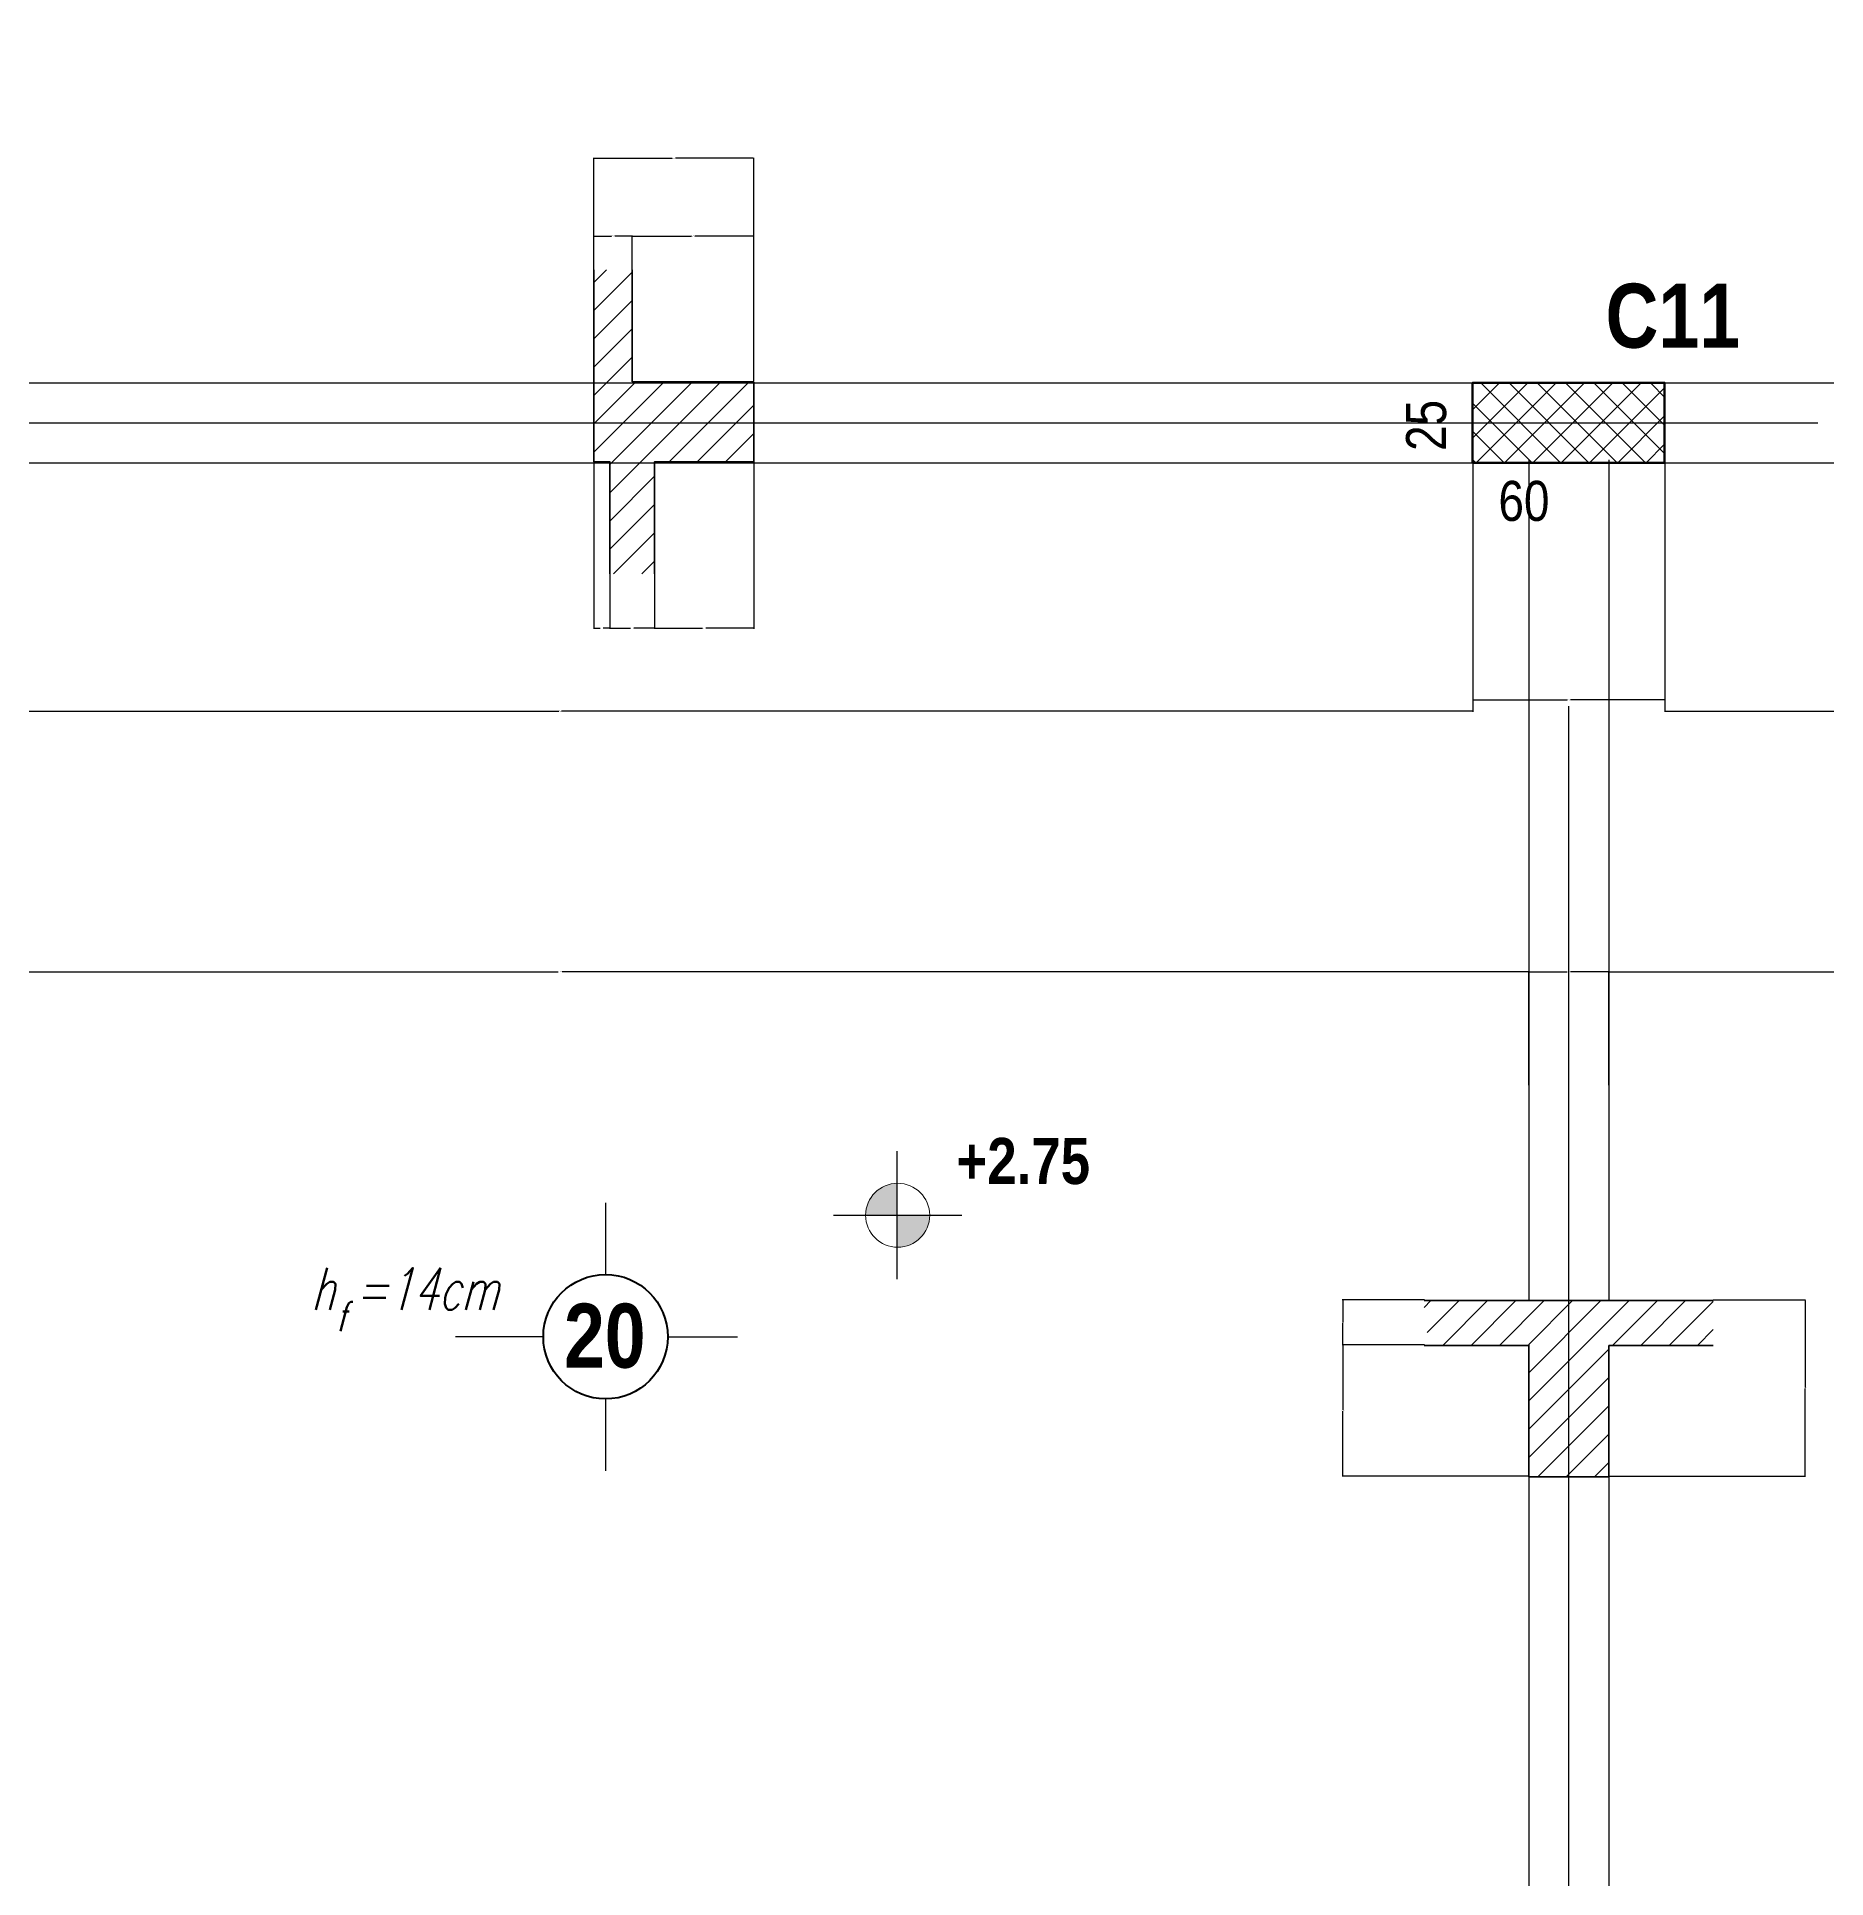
# Model space of a CAD drawing. Header units: millimetres. Extents: x 62 to 4126, y 148 to 2776.
# Drawn here: x 2747 to 3306, y 724 to 1299 of the extents above; entities that cross this region are included whole.
import ezdxf

# ---------------------------------------------------------------- set-up
doc = ezdxf.new("R2010")
doc.units = ezdxf.units.MM
doc.linetypes.add('DASHDOT', pattern=[25.4, 12.7, -6.35, 0, -6.35])
doc.linetypes.add('Solid Line copy-002', pattern=[1150, 5, -278.333333, 595, -271.666667])
for name, color, linetype, lineweight in [('! Plochi sech', 210, 'Continuous', 25), ('!Column', 10, 'Continuous', 50), ('!Dimension', 70, 'Continuous', 25), ('!Hatch', 70, 'Continuous', 25), ('035', 30, 'Continuous', 30), ('Osi', 70, 'DASHDOT', 25)]:
    doc.layers.add(name, color=color, linetype=linetype, lineweight=lineweight)
doc.layers.add('text', color=7, linetype='Continuous')
doc.styles.add('GENERATED_STYLE_3', font='ARIALNB.TTF')
doc.styles.get("Standard").update_dxf_attribs({"font": 'arial.ttf'})
doc.styles.add('АRM_nadpis', font='simplex.shx', dxfattribs={"width": 0.7, "oblique": 15})
doc.dimstyles.get("Standard").update_dxf_attribs({"dimtxt": 2.5, "dimasz": 2.5, "dimexe": 1.25, "dimexo": 0.625, "dimtad": 1, "dimtxsty": 'Standard', "dimcen": 2.5, "dimazin": 3, "dimtfac": 1, "dimtmove": 0, "dimatfit": 3})

# ---------------------------------------------------------------- blocks, each defined once
blk = doc.blocks.new('*D2316')
at = {"layer": '! Plochi sech', "color": 0, "lineweight": -2}
for p, q in [((2920.91, 1191.22), (2920.91, 1236.63)), ((2932.91, 1226.22), (2932.91, 1236.63)), ((2921.09, 1236.45), (2926.38, 1236.45)), ((2932.73, 1236.45), (2927.43, 1236.45))]:
    blk.add_line(p, q, dxfattribs=at)
at = {"layer": '! Plochi sech', "color": 0}
for points in [[(2921.09, 1236.48), (2921.09, 1236.42), (2920.91, 1236.45)], [(2932.73, 1236.42), (2932.73, 1236.48), (2932.91, 1236.45)]]:
    blk.add_solid(points, dxfattribs=at)
at = {"layer": 'Defpoints', "color": 0}
for p in [(2932.91, 1236.45), (2932.91, 1226.16), (2920.91, 1191.16)]:
    blk.add_point(p, dxfattribs=at)
at = {"layer": '! Plochi sech', "color": 0, "insert": (2926.91, 1236.45), "char_height": 0.18, "attachment_point": 5}
blk.add_mtext('\\A1;12.0000', dxfattribs=at)
blk = doc.blocks.new('*D2317')
at = {"layer": '! Plochi sech', "color": 0, "lineweight": -2}
for p, q in [((2920.91, 1191.22), (2920.91, 1260.93)), ((2921.09, 1260.75), (2945.37, 1260.75)), ((2970.73, 1260.75), (2946.44, 1260.75)), ((2970.91, 1191.22), (2970.91, 1260.93))]:
    blk.add_line(p, q, dxfattribs=at)
at = {"layer": '! Plochi sech', "color": 0}
for points in [[(2921.09, 1260.78), (2921.09, 1260.72), (2920.91, 1260.75)], [(2970.73, 1260.72), (2970.73, 1260.78), (2970.91, 1260.75)]]:
    blk.add_solid(points, dxfattribs=at)
at = {"layer": 'Defpoints', "color": 0}
for p in [(2970.91, 1260.75), (2920.91, 1191.16), (2970.91, 1191.16)]:
    blk.add_point(p, dxfattribs=at)
at = {"layer": '! Plochi sech', "color": 0, "insert": (2945.91, 1260.75), "char_height": 0.18, "attachment_point": 5}
blk.add_mtext('\\A1;50.0000', dxfattribs=at)
blk = doc.blocks.new('*D2318')
at = {"layer": '! Plochi sech', "color": 0, "lineweight": -2}
for p, q in [((2920.91, 1166.1), (2920.91, 1113.81)), ((2925.91, 1166.1), (2925.91, 1113.81)), ((2921.09, 1113.99), (2922.94, 1113.99)), ((2925.73, 1113.99), (2923.87, 1113.99))]:
    blk.add_line(p, q, dxfattribs=at)
at = {"layer": '! Plochi sech', "color": 0}
for points in [[(2921.09, 1114.02), (2921.09, 1113.96), (2920.91, 1113.99)], [(2925.73, 1113.96), (2925.73, 1114.02), (2925.91, 1113.99)]]:
    blk.add_solid(points, dxfattribs=at)
at = {"layer": 'Defpoints', "color": 0}
for p in [(2920.91, 1166.16), (2925.91, 1166.16), (2925.91, 1113.99)]:
    blk.add_point(p, dxfattribs=at)
at = {"layer": '! Plochi sech', "color": 0, "insert": (2923.41, 1113.99), "char_height": 0.18, "attachment_point": 5}
blk.add_mtext('\\A1;5.0000', dxfattribs=at)
blk = doc.blocks.new('*D2319')
at = {"layer": '! Plochi sech', "color": 0, "lineweight": -2}
for p, q in [((2925.91, 1166.1), (2925.91, 1113.81)), ((2939.91, 1166.1), (2939.91, 1113.81)), ((2926.09, 1113.99), (2932.38, 1113.99)), ((2939.73, 1113.99), (2933.43, 1113.99))]:
    blk.add_line(p, q, dxfattribs=at)
at = {"layer": '! Plochi sech', "color": 0}
for points in [[(2926.09, 1114.02), (2926.09, 1113.96), (2925.91, 1113.99)], [(2939.73, 1113.96), (2939.73, 1114.02), (2939.91, 1113.99)]]:
    blk.add_solid(points, dxfattribs=at)
at = {"layer": 'Defpoints', "color": 0}
for p in [(2925.91, 1166.16), (2939.91, 1166.16), (2939.91, 1113.99)]:
    blk.add_point(p, dxfattribs=at)
at = {"layer": '! Plochi sech', "color": 0, "insert": (2932.91, 1113.99), "char_height": 0.18, "attachment_point": 5}
blk.add_mtext('\\A1;14.0000', dxfattribs=at)
blk = doc.blocks.new('*D2320')
at = {"layer": '! Plochi sech', "color": 0, "lineweight": -2}
for p, q in [((2939.91, 1166.1), (2939.91, 1113.81)), ((2970.91, 1166.1), (2970.91, 1113.81)), ((2940.09, 1113.99), (2954.87, 1113.99)), ((2970.73, 1113.99), (2955.94, 1113.99))]:
    blk.add_line(p, q, dxfattribs=at)
at = {"layer": '! Plochi sech', "color": 0}
for points in [[(2940.09, 1114.02), (2940.09, 1113.96), (2939.91, 1113.99)], [(2970.73, 1113.96), (2970.73, 1114.02), (2970.91, 1113.99)]]:
    blk.add_solid(points, dxfattribs=at)
at = {"layer": 'Defpoints', "color": 0}
for p in [(2939.91, 1166.16), (2970.91, 1166.16), (2970.91, 1113.99)]:
    blk.add_point(p, dxfattribs=at)
at = {"layer": '! Plochi sech', "color": 0, "insert": (2955.41, 1113.99), "char_height": 0.18, "attachment_point": 5}
blk.add_mtext('\\A1;31.0000', dxfattribs=at)
blk = doc.blocks.new('*D2321')
at = {"layer": '! Plochi sech', "color": 0, "lineweight": -2}
for p, q in [((2932.91, 1191.22), (2932.91, 1236.63)), ((2970.91, 1191.22), (2970.91, 1236.63)), ((2933.09, 1236.45), (2951.37, 1236.45)), ((2970.73, 1236.45), (2952.44, 1236.45))]:
    blk.add_line(p, q, dxfattribs=at)
at = {"layer": '! Plochi sech', "color": 0}
for points in [[(2933.09, 1236.48), (2933.09, 1236.42), (2932.91, 1236.45)], [(2970.73, 1236.42), (2970.73, 1236.48), (2970.91, 1236.45)]]:
    blk.add_solid(points, dxfattribs=at)
at = {"layer": 'Defpoints', "color": 0}
for p in [(2970.91, 1236.45), (2932.91, 1191.16), (2970.91, 1191.16)]:
    blk.add_point(p, dxfattribs=at)
at = {"layer": '! Plochi sech', "color": 0, "insert": (2951.91, 1236.45), "char_height": 0.18, "attachment_point": 5}
blk.add_mtext('\\A1;38.0000', dxfattribs=at)
blk = doc.blocks.new('*D2375')
at = {"layer": '!Dimension', "color": 0, "lineweight": -2}
for p, q in [((2625.41, 1166.1), (2625.41, 1087.91)), ((3195.41, 1166.6), (3195.41, 1087.91))]:
    blk.add_line(p, q, dxfattribs=at)
at = {"layer": '!Dimension', "color": 0, "linetype": 'Continuous', "lineweight": -2}
for p, q in [((2625.59, 1088.09), (2910.01, 1088.09)), ((3195.23, 1088.09), (2910.8, 1088.09))]:
    blk.add_line(p, q, dxfattribs=at)
at = {"layer": '!Dimension', "color": 0}
for points in [[(2625.59, 1088.12), (2625.59, 1088.06), (2625.41, 1088.09)], [(3195.23, 1088.06), (3195.23, 1088.12), (3195.41, 1088.09)]]:
    blk.add_solid(points, dxfattribs=at)
at = {"layer": 'Defpoints', "color": 0}
for p in [(2625.41, 1166.16), (3195.41, 1166.66), (3195.41, 1088.09)]:
    blk.add_point(p, dxfattribs=at)
at = {"layer": '!Dimension', "color": 0, "insert": (2910.41, 1088.09), "char_height": 0.18, "attachment_point": 5}
blk.add_mtext('\\A1;570.0', dxfattribs=at)
blk = doc.blocks.new('*D2376')
at = {"layer": '!Dimension', "color": 0, "lineweight": -2}
for p, q in [((3195.41, 1166.1), (3195.41, 1091.41)), ((3255.41, 1166.1), (3255.41, 1091.41)), ((3195.59, 1091.59), (3224.87, 1091.59)), ((3255.23, 1091.59), (3225.94, 1091.59))]:
    blk.add_line(p, q, dxfattribs=at)
at = {"layer": '!Dimension', "color": 0}
for points in [[(3195.59, 1091.62), (3195.59, 1091.56), (3195.41, 1091.59)], [(3255.23, 1091.56), (3255.23, 1091.62), (3255.41, 1091.59)]]:
    blk.add_solid(points, dxfattribs=at)
at = {"layer": 'Defpoints', "color": 0}
for p in [(3195.41, 1166.16), (3255.41, 1166.16), (3255.41, 1091.59)]:
    blk.add_point(p, dxfattribs=at)
at = {"layer": '!Dimension', "color": 0, "insert": (3225.41, 1091.59), "char_height": 0.18, "attachment_point": 5}
blk.add_mtext('\\A1;60.0000', dxfattribs=at)
blk = doc.blocks.new('*D2377')
at = {"layer": '!Dimension', "color": 0, "lineweight": -2}
for p, q in [((3255.41, 1166.1), (3255.41, 1087.91)), ((3538.91, 1166.1), (3538.91, 1087.91))]:
    blk.add_line(p, q, dxfattribs=at)
at = {"layer": '!Dimension', "color": 0, "linetype": 'Continuous', "lineweight": -2}
for p, q in [((3255.59, 1088.09), (3396.76, 1088.09)), ((3538.73, 1088.09), (3397.55, 1088.09))]:
    blk.add_line(p, q, dxfattribs=at)
at = {"layer": '!Dimension', "color": 0}
for points in [[(3255.59, 1088.12), (3255.59, 1088.06), (3255.41, 1088.09)], [(3538.73, 1088.06), (3538.73, 1088.12), (3538.91, 1088.09)]]:
    blk.add_solid(points, dxfattribs=at)
at = {"layer": 'Defpoints', "color": 0}
for p in [(3255.41, 1166.16), (3538.91, 1166.16), (3538.91, 1088.09)]:
    blk.add_point(p, dxfattribs=at)
at = {"layer": '!Dimension', "color": 0, "insert": (3397.16, 1088.09), "char_height": 0.18, "attachment_point": 5}
blk.add_mtext('\\A1;283.5', dxfattribs=at)
blk = doc.blocks.new('*D2490')
at = {"layer": '!Dimension', "color": 0, "lineweight": -2}
for p, q in [((2607.91, 970.22), (2607.91, 1006.84)), ((2608.09, 1006.66), (2909.8, 1006.66)), ((3212.73, 1006.66), (2911.01, 1006.66)), ((3212.91, 971.22), (3212.91, 1006.84))]:
    blk.add_line(p, q, dxfattribs=at)
at = {"layer": '!Dimension', "color": 0}
for points in [[(2608.09, 1006.69), (2608.09, 1006.63), (2607.91, 1006.66)], [(3212.73, 1006.63), (3212.73, 1006.69), (3212.91, 1006.66)]]:
    blk.add_solid(points, dxfattribs=at)
at = {"layer": 'Defpoints', "color": 0}
for p in [(3212.91, 1006.66), (2607.91, 970.16), (3212.91, 971.16)]:
    blk.add_point(p, dxfattribs=at)
at = {"layer": '!Dimension', "color": 0, "insert": (2910.41, 1006.66), "char_height": 0.18, "attachment_point": 5}
blk.add_mtext('\\A1;605.0000', dxfattribs=at)
blk = doc.blocks.new('*D2491')
at = {"layer": '!Dimension', "color": 0, "lineweight": -2}
for p, q in [((3237.91, 971.22), (3237.91, 1006.84)), ((3238.09, 1006.66), (3539.8, 1006.66)), ((3842.73, 1006.66), (3541.01, 1006.66)), ((3842.91, 966.72), (3842.91, 1006.84))]:
    blk.add_line(p, q, dxfattribs=at)
at = {"layer": '!Dimension', "color": 0}
for points in [[(3238.09, 1006.69), (3238.09, 1006.63), (3237.91, 1006.66)], [(3842.73, 1006.63), (3842.73, 1006.69), (3842.91, 1006.66)]]:
    blk.add_solid(points, dxfattribs=at)
at = {"layer": 'Defpoints', "color": 0}
for p in [(3842.91, 1006.66), (3237.91, 971.16), (3842.91, 966.66)]:
    blk.add_point(p, dxfattribs=at)
at = {"layer": '!Dimension', "color": 0, "insert": (3540.41, 1006.66), "char_height": 0.18, "attachment_point": 5}
blk.add_mtext('\\A1;605.0000', dxfattribs=at)
blk = doc.blocks.new('*D2495')
at = {"color": 0, "linetype": 'Continuous', "lineweight": -2}
for p, q in [((3180.34, 904.16), (3154.69, 904.16)), ((3154.87, 903.98), (3154.87, 897.34)), ((3154.87, 890.34), (3154.87, 896.98)), ((3180.34, 890.16), (3154.69, 890.16))]:
    blk.add_line(p, q, dxfattribs=at)
at = {"color": 0}
for points in [[(3154.9, 903.98), (3154.84, 903.98), (3154.87, 904.16)], [(3154.84, 890.34), (3154.9, 890.34), (3154.87, 890.16)]]:
    blk.add_solid(points, dxfattribs=at)
at = {"layer": 'Defpoints', "color": 0}
for p in [(3154.87, 904.16), (3180.41, 904.16), (3180.41, 890.16)]:
    blk.add_point(p, dxfattribs=at)
at = {"color": 0, "lineweight": 25, "insert": (3154.87, 897.16), "char_height": 0.18, "attachment_point": 5}
blk.add_mtext('\\A1;14.0000', dxfattribs=at)
blk = doc.blocks.new('*D2496')
at = {"color": 0, "linetype": 'Continuous', "lineweight": -2}
for p, q in [((3180.34, 890.16), (3154.69, 890.16)), ((3154.87, 889.98), (3154.87, 869.84)), ((3154.87, 849.34), (3154.87, 869.48)), ((3212.84, 849.16), (3154.69, 849.16))]:
    blk.add_line(p, q, dxfattribs=at)
at = {"color": 0}
for points in [[(3154.9, 889.98), (3154.84, 889.98), (3154.87, 890.16)], [(3154.84, 849.34), (3154.9, 849.34), (3154.87, 849.16)]]:
    blk.add_solid(points, dxfattribs=at)
at = {"layer": 'Defpoints', "color": 0}
for p in [(3154.87, 890.16), (3180.41, 890.16), (3212.91, 849.16)]:
    blk.add_point(p, dxfattribs=at)
at = {"color": 0, "lineweight": 25, "insert": (3154.87, 869.66), "char_height": 0.18, "attachment_point": 5}
blk.add_mtext('\\A1;41.0000', dxfattribs=at)
blk = doc.blocks.new('*D2497')
at = {"color": 0, "linetype": 'Continuous', "lineweight": -2}
for p, q in [((3270.47, 904.16), (3299.39, 904.16)), ((3299.21, 903.98), (3299.21, 876.84)), ((3299.21, 849.34), (3299.21, 876.48)), ((3237.97, 849.16), (3299.39, 849.16))]:
    blk.add_line(p, q, dxfattribs=at)
at = {"color": 0}
for points in [[(3299.24, 903.98), (3299.18, 903.98), (3299.21, 904.16)], [(3299.18, 849.34), (3299.24, 849.34), (3299.21, 849.16)]]:
    blk.add_solid(points, dxfattribs=at)
at = {"layer": 'Defpoints', "color": 0}
for p in [(3270.41, 904.16), (3299.21, 904.16), (3237.91, 849.16)]:
    blk.add_point(p, dxfattribs=at)
at = {"color": 0, "lineweight": 25, "insert": (3299.21, 876.66), "char_height": 0.18, "attachment_point": 5}
blk.add_mtext('\\A1;55.0000', dxfattribs=at)
blk = doc.blocks.new('*D2500')
at = {"layer": '!Dimension', "color": 0, "lineweight": -2}
for p, q in [((2625.41, 1166.1), (2625.41, 1087.91)), ((3195.41, 1166.1), (3195.41, 1087.91))]:
    blk.add_line(p, q, dxfattribs=at)
at = {"layer": '!Dimension', "color": 0, "linetype": 'Continuous', "lineweight": -2}
for p, q in [((2625.59, 1088.09), (2910.01, 1088.09)), ((3195.23, 1088.09), (2910.8, 1088.09))]:
    blk.add_line(p, q, dxfattribs=at)
at = {"layer": '!Dimension', "color": 0}
for points in [[(2625.59, 1088.12), (2625.59, 1088.06), (2625.41, 1088.09)], [(3195.23, 1088.06), (3195.23, 1088.12), (3195.41, 1088.09)]]:
    blk.add_solid(points, dxfattribs=at)
at = {"layer": 'Defpoints', "color": 0}
for p in [(2625.41, 1166.16), (3195.41, 1166.16), (3195.41, 1088.09)]:
    blk.add_point(p, dxfattribs=at)
at = {"layer": '!Dimension', "color": 0, "insert": (2910.41, 1088.09), "char_height": 0.18, "attachment_point": 5}
blk.add_mtext('\\A1;570.0', dxfattribs=at)
blk = doc.blocks.new('*D2501')
at = {"layer": '!Dimension', "color": 0, "lineweight": -2}
for p, q in [((3255.41, 1166.1), (3255.41, 1087.91)), ((3538.91, 1166.1), (3538.91, 1087.91))]:
    blk.add_line(p, q, dxfattribs=at)
at = {"layer": '!Dimension', "color": 0, "linetype": 'Continuous', "lineweight": -2}
for p, q in [((3255.59, 1088.09), (3396.76, 1088.09)), ((3538.73, 1088.09), (3397.55, 1088.09))]:
    blk.add_line(p, q, dxfattribs=at)
at = {"layer": '!Dimension', "color": 0}
for points in [[(3255.59, 1088.12), (3255.59, 1088.06), (3255.41, 1088.09)], [(3538.73, 1088.06), (3538.73, 1088.12), (3538.91, 1088.09)]]:
    blk.add_solid(points, dxfattribs=at)
at = {"layer": 'Defpoints', "color": 0}
for p in [(3255.41, 1166.16), (3538.91, 1166.16), (3538.91, 1088.09)]:
    blk.add_point(p, dxfattribs=at)
at = {"layer": '!Dimension', "color": 0, "insert": (3397.16, 1088.09), "char_height": 0.18, "attachment_point": 5}
blk.add_mtext('\\A1;283.5', dxfattribs=at)
blk = doc.blocks.new('*D2503')
at = {"layer": '!Dimension', "color": 0, "lineweight": -2}
for p, q in [((3212.91, 1006.72), (3212.91, 1006.84)), ((3213.09, 1006.66), (3224.87, 1006.66)), ((3237.73, 1006.66), (3225.94, 1006.66)), ((3237.91, 1006.72), (3237.91, 1006.84))]:
    blk.add_line(p, q, dxfattribs=at)
at = {"layer": '!Dimension', "color": 0}
for points in [[(3213.09, 1006.69), (3213.09, 1006.63), (3212.91, 1006.66)], [(3237.73, 1006.63), (3237.73, 1006.69), (3237.91, 1006.66)]]:
    blk.add_solid(points, dxfattribs=at)
at = {"layer": 'Defpoints', "color": 0}
for p in [(3212.91, 1006.66), (3237.91, 1006.66), (3237.91, 1006.66)]:
    blk.add_point(p, dxfattribs=at)
at = {"layer": '!Dimension', "color": 0, "insert": (3225.41, 1006.66), "char_height": 0.18, "attachment_point": 5}
blk.add_mtext('\\A1;25.0000', dxfattribs=at)

msp = doc.modelspace()

# ---------------------------------------------------------------- hatches: boundary and pattern name
at = {"layer": '!Hatch'}
h = msp.add_hatch(dxfattribs=at)
h.set_pattern_fill('ANSI37', color=256, scale=50)
h.set_pattern_definition([(45, (-894824.752, -493460.0694), (-4.419417382, 4.419417382), []), (135, (-894824.752, -493460.0694), (-4.419417382, -4.419417382), [])])
h.paths.add_polyline_path([(3255.356, 1177.636), (3255.356, 1190.281), (3195.356, 1190.281), (3195.356, 1177.624)])
h.paths.add_polyline_path([(3195.356, 1165.637), (3255.356, 1165.637), (3255.356, 1177.636), (3195.356, 1177.624)])
at = {"linetype": 'Continuous', "lineweight": 20}
h = msp.add_hatch(dxfattribs=at)
h.set_pattern_fill('ANSI31', scale=50, style=0)
h.set_pattern_definition([(45, (-880738.9196, -482869.461), (-4.419417382, 4.419417382), [])])
h.paths.add_polyline_path([(2932.913, 1225.939), (2920.913, 1225.939), (2920.913, 1190.939), (2920.913, 1190.939), (2920.913, 1165.939), (2970.913, 1165.939), (2970.913, 1190.939), (2932.913, 1190.939)])
h.paths.add_polyline_path([(2970.913, 1165.939), (2925.913, 1165.939), (2925.913, 1130.939), (2939.913, 1130.939), (2939.913, 1165.939), (2970.913, 1165.939)])
h = msp.add_hatch(color=7, dxfattribs=at)
h.paths.add_polyline_path([(3005.806, 930.621), (3015.806, 930.621), (3015.806, 940.621, 0.4142136)])
h.paths.add_polyline_path([(3015.806, 930.621), (3015.806, 920.621, 0.4142136), (3025.806, 930.621)])

# ---------------------------------------------------------------- linework, layer by layer
at = {"layer": '!Column'}
msp.add_lwpolyline([(3195.356, 1165.637), (3255.356, 1165.637), (3255.356, 1190.637), (3195.356, 1190.637)], close=True, dxfattribs=at)
at = {"color": 3, "linetype": 'Continuous', "lineweight": 35}
for p, q in [((2920.913, 1190.939), (2920.913, 1225.939)), ((2932.913, 1190.939), (2932.913, 1225.939)), ((2920.913, 1165.939), (2920.913, 1190.939)), ((2920.913, 1190.939), (2920.913, 1190.939)), ((2970.913, 1190.939), (2932.913, 1190.939)), ((2970.913, 1165.939), (2970.913, 1190.939)), ((2920.913, 1165.939), (2925.913, 1165.939)), ((2925.913, 1130.939), (2925.913, 1165.939)), ((2939.913, 1130.939), (2939.913, 1165.939)), ((2970.913, 1165.939), (2939.913, 1165.939)), ((3180.285, 903.951), (3270.542, 903.951)), ((3180.285, 889.951), (3212.913, 889.951)), ((3212.913, 889.951), (3212.913, 848.951)), ((3237.913, 889.951), (3270.542, 889.951)), ((3237.913, 889.951), (3237.913, 848.951)), ((3212.913, 848.951), (3237.913, 848.951))]:
    msp.add_line(p, q, dxfattribs=at)
at = {"color": 7, "linetype": 'Continuous', "lineweight": 25}
for p, q in [((3015.643, 910.621), (3015.643, 950.621)), ((2995.806, 930.621), (3035.806, 930.621)), ((3180.285, 901.86), (3182.376, 903.951)), ((3181.215, 893.951), (3191.215, 903.951)), ((3186.053, 889.951), (3200.053, 903.951)), ((3194.892, 889.951), (3208.892, 903.951)), ((3203.731, 889.951), (3217.731, 903.951)), ((3212.913, 890.294), (3226.57, 903.951)), ((3212.913, 881.456), (3235.409, 903.951)), ((3212.913, 872.617), (3244.248, 903.951)), ((3239.086, 889.951), (3253.086, 903.951)), ((3247.925, 889.951), (3261.925, 903.951)), ((3256.764, 889.951), (3270.542, 903.729)), ((3265.603, 889.951), (3270.542, 894.89)), ((3212.913, 863.778), (3237.913, 888.778)), ((3212.913, 854.939), (3237.913, 879.939)), ((3215.764, 848.951), (3237.913, 871.1)), ((3224.603, 848.951), (3237.913, 862.261)), ((3233.442, 848.951), (3237.913, 853.423))]:
    msp.add_line(p, q, dxfattribs=at)
at = {"color": 4, "linetype": 'Continuous', "lineweight": 25}
for p, q in [((2924.574, 934.552), (2924.574, 912.118)), ((2905.14, 892.685), (2877.706, 892.685)), ((2944.007, 892.685), (2965.83, 892.685)), ((2924.574, 873.251), (2924.574, 850.817))]:
    msp.add_line(p, q, dxfattribs=at)
at = {"color": 7, "linetype": 'Continuous', "lineweight": 20}
msp.add_circle((3015.806, 930.621), 10, dxfattribs=at)
at = {"color": 4, "linetype": 'Continuous', "lineweight": 40}
msp.add_circle((2924.574, 892.685), 19.433, dxfattribs=at)
at = {"layer": '035'}
for p, q in [((1952.913, 1190.637), (3538.913, 1190.637)), ((1977.913, 1165.637), (3538.913, 1165.637)), ((3212.913, 1166.52), (3212.913, 903.951)), ((3237.913, 1166.52), (3237.913, 903.951)), ((3212.913, 890.294), (3212.913, 610.637)), ((3237.913, 889.951), (3237.913, 610.637))]:
    msp.add_line(p, q, dxfattribs=at)
at = {"layer": 'Osi', "linetype": 'Solid Line copy-002', "lineweight": 25}
for p, q in [((3225.413, 211.257), (3225.413, 2654.348)), ((124.878, 1178.137), (4062.963, 1178.137))]:
    msp.add_line(p, q, dxfattribs=at)

# ---------------------------------------------------------------- texts
at = {"layer": 'text', "style": 'АRM_nadpis', "oblique": 15, "width": 0.7}
for s, height, p in [('h =14cm', 13.122, (2832.54, 901.036)), ('f', 9.185, (2840.377, 894.427))]:
    msp.add_text(s, height=height, dxfattribs=at).set_placement(p)
at = {"layer": 'text', "color": 6, "linetype": 'Continuous', "lineweight": 5, "attachment_point": 2, "style": 'GENERATED_STYLE_3'}
for s, insert, char_height in [('C11', (3257.896, 1221.589), 20), ('{\\fArial Narrow|b0|i0|c204|p34;60}', (3211.421, 1159.993), 12.5), ('+2.75', (3055.038, 954.774), 14.4)]:
    msp.add_mtext(s, dxfattribs=dict(at, insert=insert, char_height=char_height))
at = {"layer": 'text', "color": 6, "linetype": 'Continuous', "lineweight": 5, "insert": (3174.604, 1177.326), "char_height": 12.5, "attachment_point": 2, "rotation": 90, "style": 'GENERATED_STYLE_3'}
msp.add_mtext('{\\fArial Narrow|b0|i0|c204|p34;25}', dxfattribs=at)
at = {"layer": 'text', "color": 4, "linetype": 'Continuous', "lineweight": 5, "insert": (2924.33, 903.014), "char_height": 20, "attachment_point": 2, "style": 'GENERATED_STYLE_3'}
msp.add_mtext('20', dxfattribs=at)

# ---------------------------------------------------------------- dimensions: what is measured, and where the dimension line sits
at = {"layer": '! Plochi sech'}
for base, p1, p2, picture, middle in [((2970.905, 1260.752), (2920.905, 1191.16), (2970.905, 1191.16), '*D2317', (2945.905, 1260.752)), ((2932.905, 1236.452), (2920.905, 1191.16), (2932.905, 1226.16), '*D2316', (2926.905, 1236.452)), ((2970.905, 1236.452), (2932.905, 1191.16), (2970.905, 1191.16), '*D2321', (2951.905, 1236.452)), ((2925.905, 1113.993), (2920.905, 1166.16), (2925.905, 1166.16), '*D2318', (2923.405, 1113.993)), ((2939.905, 1113.993), (2925.905, 1166.16), (2939.905, 1166.16), '*D2319', (2932.905, 1113.993)), ((2970.905, 1113.993), (2939.905, 1166.16), (2970.905, 1166.16), '*D2320', (2955.405, 1113.993))]:
    dim = msp.add_linear_dim(base=base, p1=p1, p2=p2, dimstyle='Standard', dxfattribs=at)
    dim.commit()
    dim.dimension.update_dxf_attribs({"geometry": picture, "text_midpoint": middle})
at = {"layer": '!Dimension'}
for base, p1, p2, picture, middle in [((3195.405, 1088.089), (2625.405, 1166.16), (3195.405, 1166.66), '*D2375', (2910.405, 1088.089)), ((3195.405, 1088.089), (2625.405, 1166.16), (3195.405, 1166.16), '*D2500', (2910.405, 1088.089)), ((3538.905, 1088.089), (3255.405, 1166.16), (3538.905, 1166.16), '*D2377', (3397.155, 1088.089)), ((3538.905, 1088.089), (3255.405, 1166.16), (3538.905, 1166.16), '*D2501', (3397.155, 1088.089))]:
    dim = msp.add_linear_dim(base=base, p1=p1, p2=p2, dimstyle='Standard', override={"dimdec": 1}, dxfattribs=at)
    dim.commit()
    dim.dimension.update_dxf_attribs({"geometry": picture, "text_midpoint": middle})
for base, p1, p2, picture, middle in [((3255.405, 1091.589), (3195.405, 1166.16), (3255.405, 1166.16), '*D2376', (3225.405, 1091.589)), ((3212.905, 1006.66), (2607.905, 970.16), (3212.905, 971.16), '*D2490', (2910.405, 1006.66)), ((3237.905, 1006.66), (3212.905, 1006.66), (3237.905, 1006.66), '*D2503', (3225.405, 1006.66)), ((3842.905, 1006.66), (3237.905, 971.16), (3842.905, 966.66), '*D2491', (3540.405, 1006.66))]:
    dim = msp.add_linear_dim(base=base, p1=p1, p2=p2, dimstyle='Standard', dxfattribs=at)
    dim.commit()
    dim.dimension.update_dxf_attribs({"geometry": picture, "text_midpoint": middle})
at = {"color": 7, "linetype": 'Continuous', "lineweight": 25}
for base, p1, p2, picture, middle in [((3154.873, 904.16), (3180.405, 890.16), (3180.405, 904.16), '*D2495', (3154.873, 897.16)), ((3299.212, 904.16), (3237.905, 849.16), (3270.405, 904.16), '*D2497', (3299.212, 876.66)), ((3154.873, 890.16), (3212.905, 849.16), (3180.405, 890.16), '*D2496', (3154.873, 869.66))]:
    dim = msp.add_linear_dim(base=base, p1=p1, p2=p2, angle=90, dimstyle='Standard', dxfattribs=at)
    dim.commit()
    dim.dimension.update_dxf_attribs({"geometry": picture, "text_midpoint": middle})

doc.saveas('drawing.dxf')
